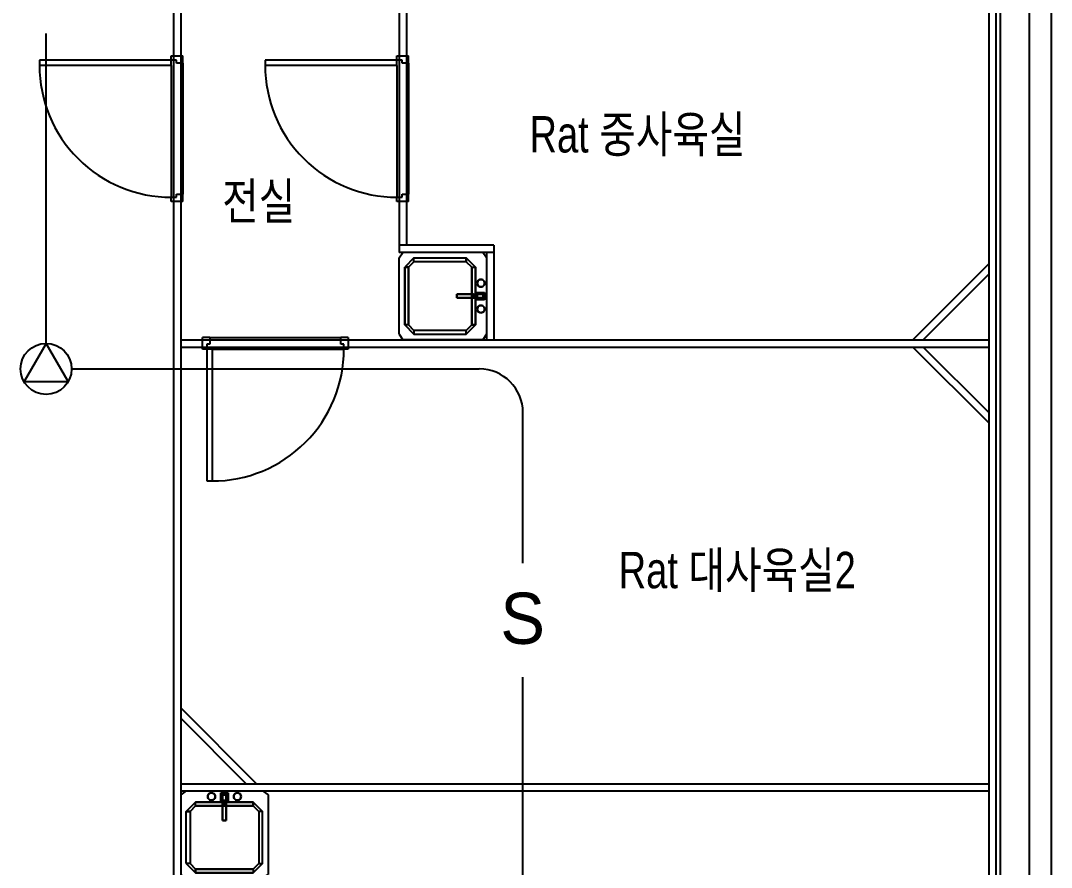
# Model space of a CAD drawing. Header units: millimetres. Extents: x 11414 to 120121, y 3637 to 81420.
# Drawn here: x 96217 to 103297, y 55002 to 60820 of the extents above; entities that cross this region are included whole.
import ezdxf
from ezdxf.enums import TextEntityAlignment as Align

# ---------------------------------------------------------------- set-up
doc = ezdxf.new("R2010")
doc.units = ezdxf.units.MM
doc.header["$LTSCALE"] = 100
doc.linetypes.add('CEN3', pattern=[26, 20, -2, 2, -2])
doc.layers.get('0').update_dxf_attribs({"color": 251})
for name, color, linetype in [('7', 7, 'Continuous'), ('ARC-7$0$ARCH', 9, 'Continuous'), ('ARC-7$0$TXT', 7, 'Continuous'), ('ARC-7$0$동물실', 9, 'Continuous'), ('REC', 21, 'Continuous'), ('sp', 21, 'Continuous'), ('SYM', 7, 'Continuous'), ('W2', 2, 'CEN3')]:
    doc.layers.add(name, color=color, linetype=linetype)
doc.styles.add('ARC-7$0$돋움', font='')
doc.styles.add('ARC-7$0$울릉도l', font='')
doc.styles.add('GHD', font='HYWULM.TTF')
doc.styles.add('lpk', font='HYWULM.TTF')
doc.styles.get('ARC-7$0$돋움').set_extended_font_data('DotumChe')
doc.styles.get('ARC-7$0$울릉도l').set_extended_font_data('Dotum')

# ---------------------------------------------------------------- blocks, each defined once
blk = doc.blocks.new('ARC-7$0$SINK')
at = {"layer": 'ARC-7$0$동물실'}
for p, q in [((0, 261.9), (25.4, 300)), ((25.4, 300), (574.6, 300)), ((600, 261.9), (574.6, 300)), ((0, 261.9), (0, -261.9)), ((76.4, 198.2), (140.1, 261.9)), ((140.1, 261.9), (76.4, 198.2)), ((140.1, 236.4), (101.8, 198.2)), ((101.8, 198.2), (140.1, 236.4)), ((498.2, 261.9), (140.1, 261.9)), ((140.1, 261.9), (140.1, 236.4)), ((498.2, 261.9), (140.1, 261.9)), ((140.1, 236.4), (140.1, 261.9)), ((140.1, 236.4), (498.2, 236.4)), ((140.1, 236.4), (498.2, 236.4)), ((498.2, 261.9), (561.9, 198.2)), ((498.2, 236.4), (498.2, 261.9)), ((498.2, 261.9), (561.9, 198.2)), ((498.2, 236.4), (498.2, 261.9)), ((498.2, 236.4), (536.4, 198.2)), ((536.4, 198.2), (498.2, 236.4)), ((600, -261.9), (600, 261.9)), ((76.4, -198.2), (76.4, 198.2)), ((101.8, 198.2), (76.4, 198.2)), ((76.4, 198.2), (76.4, -198.2)), ((101.8, 198.2), (76.4, 198.2)), ((101.8, 198.2), (101.8, -198.2)), ((101.8, -198.2), (101.8, 198.2)), ((536.4, -198.2), (536.4, 198.2)), ((561.9, 198.2), (536.4, 198.2)), ((536.4, 198.2), (536.4, -198.2)), ((536.4, 198.2), (561.9, 198.2)), ((561.9, 198.2), (561.9, -198.2)), ((561.9, -198.2), (561.9, 198.2)), ((12.8, 89.1), (13.6, 95.6)), ((13.6, 95.6), (12.8, 89.1)), ((12.8, 89.1), (13.6, 95.6)), ((13.6, 95.6), (12.8, 89.1)), ((13.6, 82.5), (12.8, 89.1)), ((12.8, 89.1), (13.6, 82.5)), ((13.6, 82.5), (12.8, 89.1)), ((12.8, 89.1), (13.6, 82.5)), ((13.6, 95.6), (16.2, 101.8)), ((16.2, 101.8), (13.6, 95.6)), ((13.6, 95.6), (16.2, 101.8)), ((16.2, 101.8), (13.6, 95.6)), ((16.2, 76.3), (13.6, 82.5)), ((13.6, 82.5), (16.2, 76.3)), ((16.2, 76.3), (13.6, 82.5)), ((13.6, 82.5), (16.2, 76.3)), ((16.2, 101.8), (20.2, 107.1)), ((20.2, 107.1), (16.2, 101.8)), ((16.2, 101.8), (20.2, 107.1)), ((20.2, 107.1), (16.2, 101.8)), ((20.2, 71.1), (16.2, 76.3)), ((16.2, 76.3), (20.2, 71.1)), ((20.2, 71.1), (16.2, 76.3)), ((16.2, 76.3), (20.2, 71.1)), ((20.2, 107.1), (25.4, 111.1)), ((25.4, 111.1), (20.2, 107.1)), ((20.2, 107.1), (25.4, 111.1)), ((25.4, 111.1), (20.2, 107.1)), ((25.4, 67.1), (20.2, 71.1)), ((20.2, 71.1), (25.4, 67.1)), ((25.4, 67.1), (20.2, 71.1)), ((20.2, 71.1), (25.4, 67.1)), ((25.4, 111.1), (31.6, 113.7)), ((31.6, 113.7), (25.4, 111.1)), ((25.4, 111.1), (31.6, 113.7)), ((31.6, 113.7), (25.4, 111.1)), ((31.6, 113.7), (38.2, 114.5)), ((38.2, 114.5), (31.6, 113.7)), ((31.6, 113.7), (38.2, 114.5)), ((38.2, 114.5), (31.6, 113.7)), ((38.2, 114.5), (44.8, 113.7)), ((44.8, 113.7), (38.2, 114.5)), ((38.2, 114.5), (44.8, 113.7)), ((44.8, 113.7), (38.2, 114.5)), ((44.8, 113.7), (51, 111.1)), ((51, 111.1), (44.8, 113.7)), ((44.8, 113.7), (51, 111.1)), ((51, 111.1), (44.8, 113.7)), ((51, 111.1), (56.2, 107.1)), ((56.2, 107.1), (51, 111.1)), ((51, 111.1), (56.2, 107.1)), ((56.2, 107.1), (51, 111.1)), ((56.2, 71.1), (51, 67.1)), ((51, 67.1), (56.2, 71.1)), ((56.2, 71.1), (51, 67.1)), ((51, 67.1), (56.2, 71.1)), ((56.2, 107.1), (60.2, 101.8)), ((60.2, 101.8), (56.2, 107.1)), ((56.2, 107.1), (60.2, 101.8)), ((60.2, 101.8), (56.2, 107.1)), ((60.2, 76.3), (56.2, 71.1)), ((56.2, 71.1), (60.2, 76.3)), ((60.2, 76.3), (56.2, 71.1)), ((56.2, 71.1), (60.2, 76.3)), ((60.2, 101.8), (62.8, 95.6)), ((62.8, 95.6), (60.2, 101.8)), ((60.2, 101.8), (62.8, 95.6)), ((62.8, 95.6), (60.2, 101.8)), ((62.8, 82.5), (60.2, 76.3)), ((60.2, 76.3), (62.8, 82.5)), ((62.8, 82.5), (60.2, 76.3)), ((60.2, 76.3), (62.8, 82.5)), ((62.8, 95.6), (63.6, 89.1)), ((63.6, 89.1), (62.8, 95.6)), ((62.8, 95.6), (63.6, 89.1)), ((63.6, 89.1), (62.8, 95.6)), ((63.6, 89.1), (62.8, 82.5)), ((62.8, 82.5), (63.6, 89.1)), ((63.6, 89.1), (62.8, 82.5)), ((62.8, 82.5), (63.6, 89.1)), ((25.4, 12.8), (12.8, 25.4)), ((12.8, 25.4), (12.8, -25.4)), ((76.4, 25.4), (12.8, 25.4)), ((25.4, 12.8), (12.8, 25.4)), ((31.6, 64.5), (25.4, 67.1)), ((25.4, 67.1), (31.6, 64.5)), ((31.6, 64.5), (25.4, 67.1)), ((25.4, 67.1), (31.6, 64.5)), ((25.4, 12.8), (25.4, -12.8)), ((89.1, 12.8), (25.4, 12.8)), ((25.4, 12.8), (25.4, -12.8)), ((25.4, 12.8), (63.6, 12.8)), ((89.1, 12.8), (25.4, 12.8)), ((38.2, 63.6), (31.6, 64.5)), ((31.6, 64.5), (38.2, 63.6)), ((38.2, 63.6), (31.6, 64.5)), ((31.6, 64.5), (38.2, 63.6)), ((38.2, 63.6), (44.8, 64.5)), ((44.8, 64.5), (38.2, 63.6)), ((38.2, 63.6), (44.8, 64.5)), ((44.8, 64.5), (38.2, 63.6)), ((51, 67.1), (44.8, 64.5)), ((44.8, 64.5), (51, 67.1)), ((51, 67.1), (44.8, 64.5)), ((44.8, 64.5), (51, 67.1)), ((76.4, 25.4), (63.6, 12.8)), ((63.6, 12.8), (76.4, 25.4)), ((63.6, 12.8), (63.6, -12.8)), ((101.8, 12.8), (63.6, 12.8)), ((63.6, 12.8), (63.6, -12.8)), ((101.8, 12.8), (63.6, 12.8)), ((76.4, -25.4), (76.4, 25.4)), ((89.1, 12.8), (203.6, 12.8)), ((89.1, -12.8), (89.1, 12.8)), ((89.1, -12.8), (89.1, 12.8)), ((89.1, 12.8), (101.8, 12.8)), ((101.8, 12.8), (89.1, 12.8)), ((89.1, 12.8), (203.6, 12.8)), ((101.8, 12.8), (203.6, 12.8)), ((101.8, 12.8), (101.8, -12.8)), ((101.8, -12.8), (101.8, 12.8)), ((203.6, 12.8), (101.8, 12.8)), ((203.6, 12.8), (203.6, -12.8)), ((203.6, 12.8), (203.6, -12.8)), ((203.6, -12.8), (203.6, 12.8)), ((203.6, 12.8), (203.6, -12.8)), ((25.4, -12.8), (12.8, -25.4)), ((25.4, -12.8), (12.8, -25.4)), ((12.8, -25.4), (76.4, -25.4)), ((20.2, -71.1), (25.4, -67.1)), ((25.4, -67.1), (20.2, -71.1)), ((20.2, -71.1), (25.4, -67.1)), ((25.4, -67.1), (20.2, -71.1)), ((25.4, -12.8), (89.1, -12.8)), ((25.4, -12.8), (63.6, -12.8)), ((89.1, -12.8), (25.4, -12.8)), ((25.4, -67.1), (31.6, -64.5)), ((31.6, -64.5), (25.4, -67.1)), ((25.4, -67.1), (31.6, -64.5)), ((31.6, -64.5), (25.4, -67.1)), ((31.6, -64.5), (38.2, -63.6)), ((38.2, -63.6), (31.6, -64.5)), ((31.6, -64.5), (38.2, -63.6)), ((38.2, -63.6), (31.6, -64.5)), ((38.2, -63.6), (44.8, -64.5)), ((44.8, -64.5), (38.2, -63.6)), ((38.2, -63.6), (44.8, -64.5)), ((44.8, -64.5), (38.2, -63.6)), ((44.8, -64.5), (51, -67.1)), ((51, -67.1), (44.8, -64.5)), ((44.8, -64.5), (51, -67.1)), ((51, -67.1), (44.8, -64.5)), ((51, -67.1), (56.2, -71.1)), ((56.2, -71.1), (51, -67.1)), ((51, -67.1), (56.2, -71.1)), ((56.2, -71.1), (51, -67.1)), ((63.6, -12.8), (76.4, -25.4)), ((76.4, -25.4), (63.6, -12.8)), ((63.6, -12.8), (101.8, -12.8)), ((63.6, -12.8), (101.8, -12.8)), ((203.6, -12.8), (89.1, -12.8)), ((101.8, -12.8), (89.1, -12.8)), ((89.1, -12.8), (203.6, -12.8)), ((101.8, -12.8), (89.1, -12.8)), ((203.6, -12.8), (101.8, -12.8)), ((203.6, -12.8), (101.8, -12.8)), ((12.8, -89.1), (13.6, -82.5)), ((13.6, -82.5), (12.8, -89.1)), ((12.8, -89.1), (13.6, -82.5)), ((13.6, -82.5), (12.8, -89.1)), ((13.6, -95.6), (12.8, -89.1)), ((12.8, -89.1), (13.6, -95.6)), ((13.6, -95.6), (12.8, -89.1)), ((12.8, -89.1), (13.6, -95.6)), ((13.6, -82.5), (16.2, -76.3)), ((16.2, -76.3), (13.6, -82.5)), ((13.6, -82.5), (16.2, -76.3)), ((16.2, -76.3), (13.6, -82.5)), ((16.2, -101.8), (13.6, -95.6)), ((13.6, -95.6), (16.2, -101.8)), ((16.2, -101.8), (13.6, -95.6)), ((13.6, -95.6), (16.2, -101.8)), ((16.2, -76.3), (20.2, -71.1)), ((20.2, -71.1), (16.2, -76.3)), ((16.2, -76.3), (20.2, -71.1)), ((20.2, -71.1), (16.2, -76.3)), ((20.2, -107.1), (16.2, -101.8)), ((16.2, -101.8), (20.2, -107.1)), ((20.2, -107.1), (16.2, -101.8)), ((16.2, -101.8), (20.2, -107.1)), ((25.4, -111.1), (20.2, -107.1)), ((20.2, -107.1), (25.4, -111.1)), ((25.4, -111.1), (20.2, -107.1)), ((20.2, -107.1), (25.4, -111.1)), ((31.6, -113.7), (25.4, -111.1)), ((25.4, -111.1), (31.6, -113.7)), ((31.6, -113.7), (25.4, -111.1)), ((25.4, -111.1), (31.6, -113.7)), ((38.2, -114.5), (31.6, -113.7)), ((31.6, -113.7), (38.2, -114.5)), ((38.2, -114.5), (31.6, -113.7)), ((31.6, -113.7), (38.2, -114.5)), ((44.8, -113.7), (38.2, -114.5)), ((38.2, -114.5), (44.8, -113.7)), ((44.8, -113.7), (38.2, -114.5)), ((38.2, -114.5), (44.8, -113.7)), ((51, -111.1), (44.8, -113.7)), ((44.8, -113.7), (51, -111.1)), ((51, -111.1), (44.8, -113.7)), ((44.8, -113.7), (51, -111.1)), ((56.2, -107.1), (51, -111.1)), ((51, -111.1), (56.2, -107.1)), ((56.2, -107.1), (51, -111.1)), ((51, -111.1), (56.2, -107.1)), ((56.2, -71.1), (60.2, -76.3)), ((60.2, -76.3), (56.2, -71.1)), ((56.2, -71.1), (60.2, -76.3)), ((60.2, -76.3), (56.2, -71.1)), ((60.2, -101.8), (56.2, -107.1)), ((56.2, -107.1), (60.2, -101.8)), ((60.2, -101.8), (56.2, -107.1)), ((56.2, -107.1), (60.2, -101.8)), ((60.2, -76.3), (62.8, -82.5)), ((62.8, -82.5), (60.2, -76.3)), ((60.2, -76.3), (62.8, -82.5)), ((62.8, -82.5), (60.2, -76.3)), ((62.8, -95.6), (60.2, -101.8)), ((60.2, -101.8), (62.8, -95.6)), ((62.8, -95.6), (60.2, -101.8)), ((60.2, -101.8), (62.8, -95.6)), ((62.8, -82.5), (63.6, -89.1)), ((62.8, -82.5), (63.6, -89.1)), ((63.6, -89.1), (62.8, -82.5)), ((62.8, -82.5), (63.6, -89.1)), ((63.6, -89.1), (62.8, -95.6)), ((62.8, -95.6), (63.6, -89.1)), ((63.6, -89.1), (62.8, -95.6)), ((62.8, -95.6), (63.6, -89.1)), ((140.1, -261.9), (76.4, -198.2)), ((76.4, -198.2), (101.8, -198.2)), ((76.4, -198.2), (140.1, -261.9)), ((101.8, -198.2), (76.4, -198.2)), ((101.8, -198.2), (140.1, -236.4)), ((140.1, -236.4), (101.8, -198.2)), ((561.9, -198.2), (498.2, -261.9)), ((498.2, -236.4), (536.4, -198.2)), ((498.2, -261.9), (561.9, -198.2)), ((536.4, -198.2), (498.2, -236.4)), ((536.4, -198.2), (561.9, -198.2)), ((536.4, -198.2), (561.9, -198.2)), ((0, -261.9), (25.4, -300)), ((140.1, -236.4), (498.2, -236.4)), ((140.1, -261.9), (140.1, -236.4)), ((140.1, -236.4), (498.2, -236.4)), ((140.1, -261.9), (140.1, -236.4)), ((498.2, -261.9), (140.1, -261.9)), ((498.2, -261.9), (140.1, -261.9)), ((498.2, -236.4), (498.2, -261.9)), ((498.2, -236.4), (498.2, -261.9)), ((600, -261.9), (574.6, -300)), ((25.4, -300), (574.6, -300))]:
    blk.add_line(p, q, dxfattribs=at)
blk = doc.blocks.new('ARC-7')
at = {"layer": 'ARC-7$0$ARCH', "color": 251, "ltscale": 3}
blk.add_line((684312.8, -483904.5), (684312.8, -427128.5), dxfattribs=at)
at = {"layer": 'ARC-7$0$ARCH', "color": 251}
for p, q in [((684162.8, -470308.5), (684162.8, -427278.5)), ((683962.8, -454848.5), (683962.8, -427478.5))]:
    blk.add_line(p, q, dxfattribs=at)
at = {"layer": 'ARC-7$0$TXT', "color": 251, "linetype": 'Continuous'}
for p, q in [((683362.1, -439158.5), (683882.8, -438637.7)), ((683432.8, -439158.5), (683882.8, -438708.5)), ((683362.1, -439208.5), (683882.8, -439729.2)), ((683432.8, -439208.5), (683882.8, -439658.5)), ((678853.5, -442208.5), (678332.8, -441687.7)), ((678782.8, -442208.5), (678332.8, -441758.5))]:
    blk.add_line(p, q, dxfattribs=at)
at = {"layer": 'ARC-7$0$동물실', "color": 251}
for p, q in [((678282.8, -435118.5), (678282.8, -451608.5)), ((678332.8, -436208.5), (678332.8, -451608.5)), ((679832.8, -436258.5), (679832.8, -438558.5)), ((679882.8, -436258.5), (679882.8, -438508.5)), ((683882.8, -436208.5), (683882.8, -443508.5)), ((683932.8, -443508.5), (683932.8, -436208.5)), ((678267.8, -437237.8), (677362.5, -437237.8)), ((677362.5, -437237.8), (677362.5, -437273.1)), ((678267.8, -437237.8), (678267.8, -437208.5)), ((678267.8, -437208.5), (678347.8, -437208.5)), ((678303.6, -437237.8), (678267.8, -437237.8)), ((678267.8, -437273.1), (678267.8, -437237.8)), ((678282.8, -437208.5), (678332.8, -437208.5)), ((678282.8, -437208.5), (678332.8, -437208.5)), ((678303.6, -437258.3), (678303.6, -437237.8)), ((678347.8, -437258.3), (678303.6, -437258.3)), ((678347.8, -437258.3), (678347.8, -437208.5)), ((678347.8, -437258.3), (678347.8, -438158.6)), ((679817.8, -437237.8), (678912.5, -437237.8)), ((678912.5, -437237.8), (678912.5, -437273.1)), ((679817.8, -437237.8), (679817.8, -437208.5)), ((679817.8, -437208.5), (679897.8, -437208.5)), ((679853.6, -437237.8), (679817.8, -437237.8)), ((679817.8, -437273.1), (679817.8, -437237.8)), ((679832.8, -437208.5), (679882.8, -437208.5)), ((679832.8, -437208.5), (679882.8, -437208.5)), ((679853.6, -437258.3), (679853.6, -437237.8)), ((679897.8, -437258.3), (679853.6, -437258.3)), ((679897.8, -437258.3), (679897.8, -437208.5)), ((679897.8, -437258.3), (679897.8, -438158.6)), ((678267.8, -437273.1), (677362.5, -437273.1)), ((678267.8, -437273.1), (678267.8, -438179.1)), ((679817.8, -437273.1), (678912.5, -437273.1)), ((679817.8, -437273.1), (679817.8, -438179.1)), ((678267.8, -438179.1), (678303.6, -438179.1)), ((678267.8, -438208.5), (678267.8, -438179.1)), ((678303.6, -438158.6), (678347.8, -438158.6)), ((678303.6, -438179.1), (678303.6, -438158.6)), ((678303.6, -438179.1), (678303.6, -438158.6)), ((678347.8, -438208.5), (678347.8, -438158.6)), ((679817.8, -438179.1), (679853.6, -438179.1)), ((679817.8, -438208.5), (679817.8, -438179.1)), ((679853.6, -438158.6), (679897.8, -438158.6)), ((679853.6, -438179.1), (679853.6, -438158.6)), ((679853.6, -438179.1), (679853.6, -438158.6)), ((679897.8, -438208.5), (679897.8, -438158.6)), ((678347.8, -438208.5), (678267.8, -438208.5)), ((678332.8, -438208.5), (678282.8, -438208.5)), ((679897.8, -438208.5), (679817.8, -438208.5)), ((679882.8, -438208.5), (679832.8, -438208.5)), ((680482.8, -438508.5), (679832.8, -438508.5)), ((680482.8, -438508.5), (680482.8, -439158.5)), ((680482.8, -438558.5), (679832.8, -438558.5)), ((680432.8, -438558.5), (680432.8, -439158.5)), ((678332.8, -439158.5), (683882.8, -439158.5)), ((678482.8, -439223.5), (678482.8, -439143.5)), ((678532.6, -439143.5), (678482.8, -439143.5)), ((678482.8, -439208.5), (678482.8, -439158.5)), ((678482.8, -439208.5), (678482.8, -439158.5)), ((678532.6, -439143.5), (678532.6, -439187.6)), ((678532.6, -439143.5), (679432.9, -439143.5)), ((679432.9, -439187.6), (679432.9, -439143.5)), ((679482.8, -439143.5), (679432.9, -439143.5)), ((679482.8, -439143.5), (679482.8, -439223.5)), ((679482.8, -439158.5), (679482.8, -439208.5)), ((678332.8, -439208.5), (683882.8, -439208.5)), ((678512.1, -439223.5), (678482.8, -439223.5)), ((678512.1, -439187.6), (678512.1, -439223.5)), ((678532.6, -439187.6), (678512.1, -439187.6)), ((678512.1, -439223.5), (678512.1, -440128.7)), ((678547.4, -439223.5), (678512.1, -439223.5)), ((678547.4, -439223.5), (678547.4, -440128.7)), ((678547.4, -439223.5), (679453.4, -439223.5)), ((679453.4, -439187.6), (679432.9, -439187.6)), ((679453.4, -439187.6), (679432.9, -439187.6)), ((679453.4, -439223.5), (679453.4, -439187.6)), ((679482.8, -439223.5), (679453.4, -439223.5)), ((678512.1, -440128.7), (678547.4, -440128.7)), ((678332.8, -442208.5), (683882.8, -442208.5)), ((678332.8, -442258.5), (683882.8, -442258.5))]:
    blk.add_line(p, q, dxfattribs=at)
for centre, start, end in [((678267.2, -437274.4), 179.91508, 270.03615), ((679817.2, -437274.4), 179.91508, 270.03615), ((678548.7, -439224), 269.91508, 0.03615)]:
    blk.add_arc(centre, 904.7, start, end, dxfattribs=at)
at = {"layer": 'ARC-7$0$동물실', "color": 251, "linetype": 'Continuous', "xscale": -1}
blk.add_blockref('ARC-7$0$SINK', (680432.8, -438858.5), dxfattribs=at)
at = {"layer": 'ARC-7$0$동물실', "color": 251, "linetype": 'Continuous', "xscale": -1, "rotation": 90}
blk.add_blockref('ARC-7$0$SINK', (678632.8, -442258.5), dxfattribs=at)
at = {"color": 251, "style": 'ARC-7$0$돋움'}
for tag, p in [('X2', (601933.6, -417318.4)), ('X3', (611533.6, -417318.4)), ('X4', (621433.6, -417318.4)), ('X5', (631333.6, -417375.7)), ('X6', (641231.6, -417318.4)), ('X7', (651133.6, -417318.5)), ('X8', (661033.6, -417318.4)), ('X9', (667633.6, -417318.4)), ('X10', (676133.6, -417318.5)), ('X11', (683633.6, -417318.5))]:
    blk.add_attdef(tag, text='', height=750, dxfattribs=at).set_placement(p, align=Align.MIDDLE_CENTER)
at = {"layer": 'ARC-7$0$ARCH', "color": 251}
for tag, height, style, p in [('Y11', 450, 'ARC-7$0$울릉도l', (593382.5, -427808.5)), ('Y10', 450, 'ARC-7$0$울릉도l', (593382.5, -435308.5)), ('Y9', 450, 'ARC-7$0$울릉도l', (593382.5, -443808.5)), ('Y8', 450, 'ARC-7$0$울릉도l', (593382.5, -450408.5)), ('Y7', 450, 'ARC-7$0$울릉도l', (593382.5, -460308.5)), ('Y6', 750, 'ARC-7$0$돋움', (593382.5, -470208.5))]:
    blk.add_attdef(tag, text='', height=height, rotation=90, dxfattribs=dict(at, style=style)).set_placement(p, align=Align.MIDDLE_CENTER)
blk = doc.blocks.new('SP')
at = {"layer": 'SYM', "color": 2}
blk.add_lwpolyline([(0, 175), (-151.6, -87.5), (151.6, -87.5)], close=True, dxfattribs=at)
blk.add_circle((0, 0), 175, dxfattribs=at)

msp = doc.modelspace()

# ---------------------------------------------------------------- linework, layer by layer
at = {"layer": 'sp', "color": 3, "linetype": 'Continuous'}
for p, q in [((96391.6, 58602, 0), (96391.6, 60730.5, 0)), ((96566.6, 58427, 0), (99366.6, 58427, 0)), ((99666.6, 57091.7, 0), (99666.6, 58127, 0)), ((99666.6, 54101.3, 0), (99666.6, 56309.9, 0))]:
    msp.add_line(p, q, dxfattribs=at)
msp.add_arc((99366.6, 58127, 0), 300, 0, 90, dxfattribs=at)

# ---------------------------------------------------------------- block references
at = {"color": 21, "linetype": 'Continuous'}
msp.add_blockref('ARC-7', (-581016.2, 497785.5, 0), dxfattribs=at)
at = {"layer": 'REC', "color": 3, "linetype": 'Continuous'}
msp.add_blockref('SP', (96391.6, 58427, 0), dxfattribs=at)

# ---------------------------------------------------------------- texts
at = {"layer": '7', "style": 'GHD', "width": 0.8}
for s, p in [('Rat 중사육실', (99711.9, 59913.8, 0)), ('전실', (97601.4, 59453.9, 0)), ('Rat 대사육실2', (100324.2, 56919.9, 0))]:
    msp.add_text(s, height=250, dxfattribs=at).set_placement(p)
at = {"layer": 'W2', "style": 'lpk'}
msp.add_text('S', height=351.6, dxfattribs=at).set_placement((99664.9, 56713.6, 0), align=Align.MIDDLE_CENTER)

doc.saveas('drawing.dxf')
